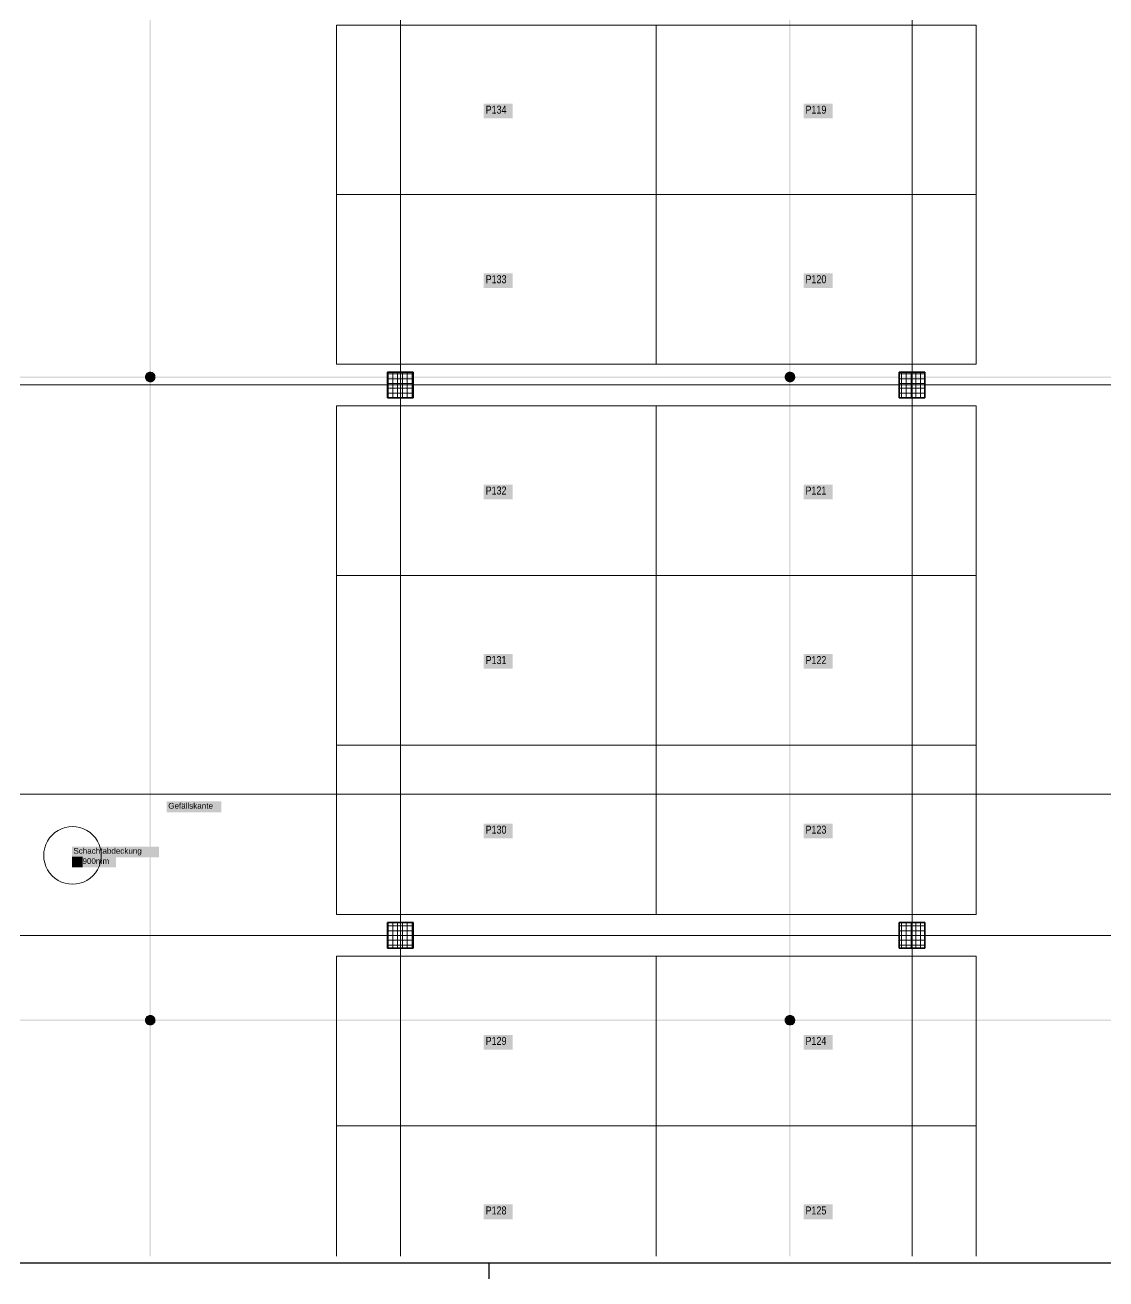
# Model space of a CAD drawing. Extents: x -1067 to 23308, y -6822 to 57810.
# Drawn here: x -582.4 to -244.5, y -179.5 to 212.4 of the extents above; entities that cross this region are included whole.
import ezdxf
from ezdxf.lldxf.tags import DXFTag

# ---------------------------------------------------------------- set-up
doc = ezdxf.new("R2010")
doc.units = 0
doc.layers.get('0').update_dxf_attribs({"lineweight": 13})
for name, color, linetype, lineweight in [('A-FLOR-____-OTLN', 7, 'Continuous', 9), ('A-GENM-____-OTLN', 7, 'Continuous', 9), ('C-PRKG-____-IDEN', 7, 'Continuous', 5), ('C-PRKG-____-OTLN', 7, 'Continuous', 9), ('S-COLS-____-MCUT', 7, 'Continuous', 35), ('S-COLS-____-OTLN', 7, 'Continuous', 9), ('S-GRID-____-OTLN', 7, 'Continuous', 5), ('Text', 7, 'Continuous', 5)]:
    doc.layers.add(name, color=color, linetype=linetype, lineweight=lineweight)
doc.layers.add('EL01_WAN_Leitung_Potentialausgleich', color=1, linetype='fein_strichliert', lineweight=13, true_color=0xff0000)
doc.styles.get("Standard").update_dxf_attribs({"font": 'arial.ttf'})
tags = doc.linetypes.add('_Rasterlinie_', pattern=[0.375, 0.2, -0.05, 0.075, -0.05]).pattern_tags.tags
tags[10:11] = [DXFTag(74, 4), DXFTag(75, 0), DXFTag(340, '0'), DXFTag(46, 1.0), DXFTag(50, 0.0), DXFTag(44, 0.0), DXFTag(45, 0.0)]
tags[8:9] = [DXFTag(74, 4), DXFTag(75, 0), DXFTag(340, '0'), DXFTag(46, 1.0), DXFTag(50, 0.0), DXFTag(44, 0.0), DXFTag(45, 0.0)]
tags[6:7] = [DXFTag(74, 4), DXFTag(75, 0), DXFTag(340, '0'), DXFTag(46, 1.0), DXFTag(50, 0.0), DXFTag(44, 0.0), DXFTag(45, 0.0)]
tags[4:5] = [DXFTag(74, 4), DXFTag(75, 0), DXFTag(340, '0'), DXFTag(46, 1.0), DXFTag(50, 0.0), DXFTag(44, 0.0), DXFTag(45, 0.0)]
tags = doc.linetypes.add('fein_strichliert', pattern=[4, 1, -2, 1]).pattern_tags.tags
tags[8:9] = [DXFTag(74, 4), DXFTag(75, 0), DXFTag(340, '0'), DXFTag(46, 0.0), DXFTag(50, 0.0), DXFTag(44, 0.0), DXFTag(45, 0.0)]
tags[6:7] = [DXFTag(74, 4), DXFTag(75, 0), DXFTag(340, '0'), DXFTag(46, 0.0), DXFTag(50, 0.0), DXFTag(44, 0.0), DXFTag(45, 0.0)]
tags[4:5] = [DXFTag(74, 4), DXFTag(75, 0), DXFTag(340, '0'), DXFTag(46, 0.0), DXFTag(50, 0.0), DXFTag(44, 0.0), DXFTag(45, 0.0)]

# ---------------------------------------------------------------- blocks, each defined once
blk = doc.blocks.new('Referenz-A0UJ2E68XE', base_point=(-1062.18, -175.86))
at = {"layer": 'A-FLOR-____-OTLN', "color": 0, "linetype": 'Continuous', "ltscale": 0.13}
for p, q in [((-85.1, -27.97), (-985.1, -27.97)), ((-571.04, -38.82), (-572.1, -39.34)), ((-569.93, -38.44), (-571.04, -38.82)), ((-568.77, -38.21), (-569.93, -38.44)), ((-567.6, -38.13), (-568.77, -38.21)), ((-566.42, -38.21), (-567.6, -38.13)), ((-565.27, -38.44), (-566.42, -38.21)), ((-564.15, -38.82), (-565.27, -38.44)), ((-563.1, -39.34), (-564.15, -38.82)), ((-575.39, -42.63), (-575.91, -43.69)), ((-574.74, -41.65), (-575.39, -42.63)), ((-573.96, -40.77), (-574.74, -41.65)), ((-573.08, -39.99), (-573.96, -40.77)), ((-572.1, -39.34), (-573.08, -39.99)), ((-562.12, -39.99), (-563.1, -39.34)), ((-561.23, -40.77), (-562.12, -39.99)), ((-560.46, -41.65), (-561.23, -40.77)), ((-559.8, -42.63), (-560.46, -41.65)), ((-559.28, -43.69), (-559.8, -42.63)), ((-576.52, -45.96), (-576.6, -47.13)), ((-576.29, -44.8), (-576.52, -45.96)), ((-575.91, -43.69), (-576.29, -44.8)), ((-558.9, -44.8), (-559.28, -43.69)), ((-558.67, -45.96), (-558.9, -44.8)), ((-558.6, -47.13), (-558.67, -45.96)), ((-576.6, -47.13), (-576.52, -48.3)), ((-576.52, -48.3), (-576.29, -49.46)), ((-576.29, -49.46), (-575.91, -50.57)), ((-575.91, -50.57), (-575.39, -51.63)), ((-559.8, -51.63), (-559.28, -50.57)), ((-559.28, -50.57), (-558.9, -49.46)), ((-558.9, -49.46), (-558.67, -48.3)), ((-558.67, -48.3), (-558.6, -47.13)), ((-575.39, -51.63), (-574.74, -52.61)), ((-574.74, -52.61), (-573.96, -53.49)), ((-573.96, -53.49), (-573.08, -54.27)), ((-573.08, -54.27), (-572.1, -54.92)), ((-563.1, -54.92), (-562.12, -54.27)), ((-562.12, -54.27), (-561.23, -53.49)), ((-561.23, -53.49), (-560.46, -52.61)), ((-560.46, -52.61), (-559.8, -51.63)), ((-572.1, -54.92), (-571.04, -55.44)), ((-571.04, -55.44), (-569.93, -55.82)), ((-569.93, -55.82), (-568.77, -56.05)), ((-568.77, -56.05), (-567.6, -56.13)), ((-567.6, -56.13), (-566.42, -56.05)), ((-566.42, -56.05), (-565.27, -55.82)), ((-565.27, -55.82), (-564.15, -55.44)), ((-564.15, -55.44), (-563.1, -54.92))]:
    blk.add_line(p, q, dxfattribs=at)
at = {"layer": 'A-GENM-____-OTLN', "color": 0, "linetype": 'Continuous', "ltscale": 0.13}
for p, q in [((-571.04, -38.82), (-572.1, -39.34)), ((-569.93, -38.44), (-571.04, -38.82)), ((-568.77, -38.21), (-569.93, -38.44)), ((-567.6, -38.13), (-568.77, -38.21)), ((-566.42, -38.21), (-567.6, -38.13)), ((-565.27, -38.44), (-566.42, -38.21)), ((-564.15, -38.82), (-565.27, -38.44)), ((-563.1, -39.34), (-564.15, -38.82)), ((-575.39, -42.63), (-575.91, -43.69)), ((-574.74, -41.65), (-575.39, -42.63)), ((-573.96, -40.77), (-574.74, -41.65)), ((-573.08, -39.99), (-573.96, -40.77)), ((-572.1, -39.34), (-573.08, -39.99)), ((-562.12, -39.99), (-563.1, -39.34)), ((-561.23, -40.77), (-562.12, -39.99)), ((-560.46, -41.65), (-561.23, -40.77)), ((-559.8, -42.63), (-560.46, -41.65)), ((-559.28, -43.69), (-559.8, -42.63)), ((-576.52, -45.96), (-576.6, -47.13)), ((-576.29, -44.8), (-576.52, -45.96)), ((-575.91, -43.69), (-576.29, -44.8)), ((-558.9, -44.8), (-559.28, -43.69)), ((-558.67, -45.96), (-558.9, -44.8)), ((-558.6, -47.13), (-558.67, -45.96)), ((-576.6, -47.12), (-576.6, -47.13)), ((-576.6, -47.13), (-576.52, -48.3)), ((-576.52, -48.3), (-576.29, -49.46)), ((-576.29, -49.46), (-575.91, -50.57)), ((-575.91, -50.57), (-575.39, -51.63)), ((-559.8, -51.63), (-559.28, -50.57)), ((-559.28, -50.57), (-558.9, -49.46)), ((-558.9, -49.46), (-558.67, -48.3)), ((-558.67, -48.3), (-558.6, -47.13)), ((-558.6, -47.13), (-558.6, -47.12)), ((-575.39, -51.63), (-574.74, -52.61)), ((-574.74, -52.61), (-573.96, -53.49)), ((-573.96, -53.49), (-573.08, -54.27)), ((-573.08, -54.27), (-572.1, -54.92)), ((-563.1, -54.92), (-562.12, -54.27)), ((-562.12, -54.27), (-561.23, -53.49)), ((-561.23, -53.49), (-560.46, -52.61)), ((-560.46, -52.61), (-559.8, -51.63)), ((-572.1, -54.92), (-571.04, -55.44)), ((-571.04, -55.44), (-569.93, -55.82)), ((-569.93, -55.82), (-568.77, -56.05)), ((-568.77, -56.05), (-567.6, -56.13)), ((-567.6, -56.13), (-566.42, -56.05)), ((-566.42, -56.05), (-565.27, -55.82)), ((-565.27, -55.82), (-564.15, -55.44)), ((-564.15, -55.44), (-563.1, -54.92))]:
    blk.add_line(p, q, dxfattribs=at)
at = {"layer": 'C-PRKG-____-IDEN', "color": 7, "linetype": 'Continuous', "ltscale": 0.13, "true_color": 0xffffff}
for points in [[(-439.05, 183.2), (-429.98, 183.2), (-439.05, 187.79)], [(-429.98, 183.2), (-439.05, 187.79), (-429.98, 187.79)], [(-339.05, 183.2), (-329.98, 183.2), (-339.05, 187.79)], [(-329.98, 183.2), (-339.05, 187.79), (-329.98, 187.79)], [(-439.05, 130.21), (-429.98, 130.21), (-439.05, 134.81)], [(-429.98, 130.21), (-439.05, 134.81), (-429.98, 134.81)], [(-339.05, 130.21), (-329.98, 130.21), (-339.05, 134.81)], [(-329.98, 130.21), (-339.05, 134.81), (-329.98, 134.81)], [(-439.05, 64.19), (-429.98, 64.19), (-439.05, 68.78)], [(-429.98, 64.19), (-439.05, 68.78), (-429.98, 68.78)], [(-339.05, 64.19), (-329.98, 64.19), (-339.05, 68.78)], [(-329.98, 64.19), (-339.05, 68.78), (-329.98, 68.78)], [(-439.05, 11.2), (-429.98, 11.2), (-439.05, 15.8)], [(-429.98, 11.2), (-439.05, 15.8), (-429.98, 15.8)], [(-339.05, 11.2), (-329.98, 11.2), (-339.05, 15.8)], [(-329.98, 11.2), (-339.05, 15.8), (-329.98, 15.8)], [(-439.05, -41.79), (-429.98, -41.79), (-439.05, -37.19)], [(-429.98, -41.79), (-439.05, -37.19), (-429.98, -37.19)], [(-339.05, -41.79), (-329.98, -41.79), (-339.05, -37.19)], [(-329.98, -41.79), (-339.05, -37.19), (-329.98, -37.19)], [(-439.05, -107.81), (-429.98, -107.81), (-439.05, -103.22)], [(-429.98, -107.81), (-439.05, -103.22), (-429.98, -103.22)], [(-339.05, -107.81), (-329.98, -107.81), (-339.05, -103.22)], [(-329.98, -107.81), (-339.05, -103.22), (-329.98, -103.22)], [(-439.05, -160.8), (-429.98, -160.8), (-439.05, -156.21)], [(-429.98, -160.8), (-439.05, -156.21), (-429.98, -156.21)], [(-339.05, -160.8), (-329.98, -160.8), (-339.05, -156.21)], [(-329.98, -160.8), (-339.05, -156.21), (-329.98, -156.21)]]:
    blk.add_solid(points, dxfattribs=at)
at = {"layer": 'C-PRKG-____-OTLN', "color": 0, "linetype": 'Continuous', "ltscale": 0.13}
for p, q in [((-485.1, 212.35), (-385.1, 212.35)), ((-485.1, 159.37), (-485.1, 212.35)), ((-385.1, 212.35), (-485.1, 212.35)), ((-485.1, 212.35), (-485.1, 159.37)), ((-485.1, 159.37), (-485.1, 212.35)), ((-485.1, 212.35), (-385.1, 212.35)), ((-485.1, 212.35), (-485.1, 212.35)), ((-385.1, 159.37), (-385.1, 212.35)), ((-385.1, 159.37), (-385.1, 212.35)), ((-385.1, 212.35), (-385.1, 159.37)), ((-385.1, 212.35), (-385.1, 212.35)), ((-385.1, 159.37), (-385.1, 212.35)), ((-285.1, 212.35), (-385.1, 212.35)), ((-285.1, 212.35), (-385.1, 212.35)), ((-385.1, 212.35), (-385.1, 159.37)), ((-385.1, 159.37), (-385.1, 212.35)), ((-385.1, 212.35), (-285.1, 212.35)), ((-385.1, 212.35), (-385.1, 212.35)), ((-285.1, 159.37), (-285.1, 212.35)), ((-285.1, 159.37), (-285.1, 212.35)), ((-285.1, 212.35), (-285.1, 159.37)), ((-285.1, 212.35), (-285.1, 212.35)), ((-485.1, 159.37), (-385.1, 159.37)), ((-485.1, 159.37), (-385.1, 159.37)), ((-385.1, 159.37), (-485.1, 159.37)), ((-485.1, 159.37), (-485.1, 159.37)), ((-485.1, 159.37), (-385.1, 159.37)), ((-485.1, 106.38), (-485.1, 159.37)), ((-385.1, 159.37), (-485.1, 159.37)), ((-485.1, 159.37), (-485.1, 106.38)), ((-485.1, 106.38), (-485.1, 159.37)), ((-485.1, 159.37), (-385.1, 159.37)), ((-485.1, 159.37), (-485.1, 159.37)), ((-385.1, 159.37), (-385.1, 159.37)), ((-385.1, 106.38), (-385.1, 159.37)), ((-385.1, 106.38), (-385.1, 159.37)), ((-385.1, 159.37), (-385.1, 106.38)), ((-385.1, 159.37), (-385.1, 159.37)), ((-285.1, 159.37), (-385.1, 159.37)), ((-385.1, 159.37), (-285.1, 159.37)), ((-285.1, 159.37), (-385.1, 159.37)), ((-385.1, 159.37), (-385.1, 159.37)), ((-385.1, 106.38), (-385.1, 159.37)), ((-285.1, 159.37), (-385.1, 159.37)), ((-285.1, 159.37), (-385.1, 159.37)), ((-385.1, 159.37), (-385.1, 106.38)), ((-385.1, 106.38), (-385.1, 159.37)), ((-385.1, 159.37), (-285.1, 159.37)), ((-385.1, 159.37), (-385.1, 159.37)), ((-285.1, 159.37), (-285.1, 159.37)), ((-285.1, 106.38), (-285.1, 159.37)), ((-285.1, 106.38), (-285.1, 159.37)), ((-285.1, 159.37), (-285.1, 106.38)), ((-285.1, 159.37), (-285.1, 159.37)), ((-485.1, 106.38), (-385.1, 106.38)), ((-485.1, 106.38), (-385.1, 106.38)), ((-385.1, 106.38), (-485.1, 106.38)), ((-485.1, 106.38), (-485.1, 106.38)), ((-385.1, 106.38), (-385.1, 106.38)), ((-285.1, 106.38), (-385.1, 106.38)), ((-385.1, 106.38), (-285.1, 106.38)), ((-285.1, 106.38), (-385.1, 106.38)), ((-385.1, 106.38), (-385.1, 106.38)), ((-285.1, 106.38), (-285.1, 106.38)), ((-485.1, 93.34), (-485.1, 40.36)), ((-385.1, 93.34), (-485.1, 93.34)), ((-485.1, 93.34), (-485.1, 93.34)), ((-385.1, 40.36), (-385.1, 93.34)), ((-385.1, 93.34), (-385.1, 93.34)), ((-285.1, 93.34), (-385.1, 93.34)), ((-385.1, 93.34), (-385.1, 40.36)), ((-385.1, 93.34), (-385.1, 93.34)), ((-285.1, 40.36), (-285.1, 93.34)), ((-285.1, 93.34), (-285.1, 93.34)), ((-485.1, 40.36), (-485.1, -12.63)), ((-385.1, 40.36), (-485.1, 40.36)), ((-485.1, 40.36), (-485.1, 40.35)), ((-485.1, 40.36), (-385.1, 40.36)), ((-485.1, 40.35), (-485.1, 40.36)), ((-385.1, -12.63), (-385.1, 40.36)), ((-385.1, 40.35), (-385.1, 40.36)), ((-385.1, 40.35), (-385.1, 40.36)), ((-285.1, 40.36), (-385.1, 40.36)), ((-385.1, 40.36), (-385.1, -12.63)), ((-385.1, 40.36), (-385.1, 40.35)), ((-385.1, 40.36), (-285.1, 40.36)), ((-385.1, 40.36), (-385.1, 40.35)), ((-285.1, -12.63), (-285.1, 40.36)), ((-285.1, 40.35), (-285.1, 40.36)), ((-285.1, 40.36), (-285.1, 40.35)), ((-485.1, -12.63), (-385.1, -12.63)), ((-485.1, -12.63), (-485.1, -12.63)), ((-485.1, -12.64), (-485.1, -65.62)), ((-385.1, -12.64), (-485.1, -12.64)), ((-385.1, -12.64), (-485.1, -12.64)), ((-485.1, -12.64), (-485.1, -65.62)), ((-485.1, -65.62), (-485.1, -12.64)), ((-485.1, -12.64), (-385.1, -12.64)), ((-485.1, -12.64), (-485.1, -12.64)), ((-385.1, -12.63), (-385.1, -12.63)), ((-385.1, -12.63), (-285.1, -12.63)), ((-385.1, -12.63), (-385.1, -12.63)), ((-385.1, -12.64), (-385.1, -65.62)), ((-285.1, -12.64), (-385.1, -12.64)), ((-285.1, -12.64), (-385.1, -12.64)), ((-385.1, -12.64), (-385.1, -65.62)), ((-385.1, -65.62), (-385.1, -12.64)), ((-385.1, -12.64), (-285.1, -12.64)), ((-385.1, -12.64), (-385.1, -12.64)), ((-385.1, -12.64), (-385.1, -65.62)), ((-385.1, -65.62), (-385.1, -12.64)), ((-385.1, -12.64), (-385.1, -65.62)), ((-385.1, -12.64), (-385.1, -12.64)), ((-285.1, -12.63), (-285.1, -12.63)), ((-285.1, -12.64), (-285.1, -65.62)), ((-285.1, -65.62), (-285.1, -12.64)), ((-285.1, -12.64), (-285.1, -65.62)), ((-285.1, -12.64), (-285.1, -12.64)), ((-385.1, -65.62), (-485.1, -65.62)), ((-485.1, -65.62), (-385.1, -65.62)), ((-385.1, -65.62), (-485.1, -65.62)), ((-485.1, -65.62), (-485.1, -65.62)), ((-285.1, -65.62), (-385.1, -65.62)), ((-385.1, -65.62), (-285.1, -65.62)), ((-285.1, -65.62), (-385.1, -65.62)), ((-385.1, -65.62), (-385.1, -65.62)), ((-385.1, -65.62), (-385.1, -65.62)), ((-285.1, -65.62), (-285.1, -65.62)), ((-485.1, -78.66), (-485.1, -131.65)), ((-385.1, -78.66), (-485.1, -78.66)), ((-385.1, -78.66), (-485.1, -78.66)), ((-485.1, -78.66), (-485.1, -131.65)), ((-485.1, -131.65), (-485.1, -78.66)), ((-485.1, -78.66), (-385.1, -78.66)), ((-485.1, -78.66), (-485.1, -78.66)), ((-385.1, -78.66), (-385.1, -131.65)), ((-285.1, -78.66), (-385.1, -78.66)), ((-285.1, -78.66), (-385.1, -78.66)), ((-385.1, -78.66), (-385.1, -131.65)), ((-385.1, -131.65), (-385.1, -78.66)), ((-385.1, -78.66), (-285.1, -78.66)), ((-385.1, -78.66), (-385.1, -78.66)), ((-385.1, -78.66), (-385.1, -131.65)), ((-385.1, -131.65), (-385.1, -78.66)), ((-385.1, -78.66), (-385.1, -131.65)), ((-385.1, -78.66), (-385.1, -78.66)), ((-285.1, -78.66), (-285.1, -131.65)), ((-285.1, -131.65), (-285.1, -78.66)), ((-285.1, -78.66), (-285.1, -131.65)), ((-285.1, -78.66), (-285.1, -78.66)), ((-485.1, -131.65), (-485.1, -172.39)), ((-385.1, -131.65), (-485.1, -131.65)), ((-385.1, -131.65), (-485.1, -131.65)), ((-485.1, -131.65), (-485.1, -172.39)), ((-485.1, -172.39), (-485.1, -131.65)), ((-485.1, -131.65), (-385.1, -131.65)), ((-485.1, -131.65), (-485.1, -131.65)), ((-385.1, -131.65), (-485.1, -131.65)), ((-485.1, -131.65), (-385.1, -131.65)), ((-385.1, -131.65), (-485.1, -131.65)), ((-485.1, -131.65), (-485.1, -131.65)), ((-385.1, -131.65), (-385.1, -172.39)), ((-285.1, -131.65), (-385.1, -131.65)), ((-285.1, -131.65), (-385.1, -131.65)), ((-385.1, -131.65), (-385.1, -172.39)), ((-385.1, -172.39), (-385.1, -131.65)), ((-385.1, -131.65), (-285.1, -131.65)), ((-385.1, -131.65), (-385.1, -131.65)), ((-285.1, -131.65), (-385.1, -131.65)), ((-385.1, -131.65), (-285.1, -131.65)), ((-285.1, -131.65), (-385.1, -131.65)), ((-385.1, -131.65), (-385.1, -131.65)), ((-385.1, -131.65), (-385.1, -172.39)), ((-385.1, -172.39), (-385.1, -131.65)), ((-385.1, -131.65), (-385.1, -172.39)), ((-385.1, -131.65), (-385.1, -131.65)), ((-385.1, -131.65), (-385.1, -131.65)), ((-285.1, -131.65), (-285.1, -172.39)), ((-285.1, -172.39), (-285.1, -131.65)), ((-285.1, -131.65), (-285.1, -172.39)), ((-285.1, -131.65), (-285.1, -131.65)), ((-285.1, -131.65), (-285.1, -131.65))]:
    blk.add_line(p, q, dxfattribs=at)
at = {"layer": 'S-COLS-____-MCUT', "color": 0, "linetype": 'Continuous', "ltscale": 0.35}
for p, q in [((-461.1, 103.88), (-469.1, 103.88)), ((-469.1, 103.88), (-469.1, 95.88)), ((-461.1, 95.88), (-461.1, 103.88)), ((-301.1, 103.88), (-309.1, 103.88)), ((-309.1, 103.88), (-309.1, 95.88)), ((-301.1, 95.88), (-301.1, 103.88)), ((-469.1, 95.88), (-461.1, 95.88)), ((-309.1, 95.88), (-301.1, 95.88)), ((-461.1, -68.12), (-469.1, -68.12)), ((-469.1, -68.12), (-469.1, -76.12)), ((-461.1, -76.12), (-461.1, -68.12)), ((-301.1, -68.12), (-309.1, -68.12)), ((-309.1, -68.12), (-309.1, -76.12)), ((-301.1, -76.12), (-301.1, -68.12)), ((-469.1, -76.12), (-461.1, -76.12)), ((-309.1, -76.12), (-301.1, -76.12))]:
    blk.add_line(p, q, dxfattribs=at)
at = {"layer": 'S-COLS-____-OTLN', "color": 0, "linetype": 'Continuous', "ltscale": 0.13}
for p, q in [((-469.1, 103.34), (-461.1, 103.34)), ((-468.94, 95.88), (-468.94, 103.88)), ((-467.44, 95.88), (-467.44, 103.88)), ((-465.94, 95.88), (-465.94, 103.88)), ((-464.44, 95.88), (-464.44, 103.88)), ((-462.94, 95.88), (-462.94, 103.88)), ((-461.44, 95.88), (-461.44, 103.88)), ((-309.1, 103.34), (-301.1, 103.34)), ((-308.44, 95.88), (-308.44, 103.88)), ((-306.94, 95.88), (-306.94, 103.88)), ((-305.44, 95.88), (-305.44, 103.88)), ((-303.94, 95.88), (-303.94, 103.88)), ((-302.44, 95.88), (-302.44, 103.88)), ((-469.1, 101.84), (-461.1, 101.84)), ((-469.1, 100.34), (-461.1, 100.34)), ((-469.1, 98.84), (-461.1, 98.84)), ((-309.1, 101.84), (-301.1, 101.84)), ((-309.1, 100.34), (-301.1, 100.34)), ((-309.1, 98.84), (-301.1, 98.84)), ((-469.1, 97.34), (-461.1, 97.34)), ((-309.1, 97.34), (-301.1, 97.34)), ((-469.1, -69.16), (-461.1, -69.16)), ((-468.94, -76.12), (-468.94, -68.12)), ((-467.44, -76.12), (-467.44, -68.12)), ((-465.94, -76.12), (-465.94, -68.12)), ((-464.44, -76.12), (-464.44, -68.12)), ((-462.94, -76.12), (-462.94, -68.12)), ((-461.44, -76.12), (-461.44, -68.12)), ((-309.1, -69.16), (-301.1, -69.16)), ((-308.44, -76.12), (-308.44, -68.12)), ((-306.94, -76.12), (-306.94, -68.12)), ((-305.44, -76.12), (-305.44, -68.12)), ((-303.94, -76.12), (-303.94, -68.12)), ((-302.44, -76.12), (-302.44, -68.12)), ((-469.1, -70.66), (-461.1, -70.66)), ((-469.1, -72.16), (-461.1, -72.16)), ((-469.1, -73.66), (-461.1, -73.66)), ((-309.1, -70.66), (-301.1, -70.66)), ((-309.1, -72.16), (-301.1, -72.16)), ((-309.1, -73.66), (-301.1, -73.66)), ((-469.1, -75.16), (-461.1, -75.16)), ((-309.1, -75.16), (-301.1, -75.16))]:
    blk.add_line(p, q, dxfattribs=at)
at = {"layer": 'S-GRID-____-OTLN', "color": 0, "linetype": '_Rasterlinie_', "ltscale": 0.13}
for p, q in [((-465.1, -172.39), (-465.1, 546.38)), ((-305.1, -172.39), (-305.1, 546.38)), ((-1046.54, 99.88), (-144.67, 99.88)), ((-1046.54, -72.12), (-144.67, -72.12))]:
    blk.add_line(p, q, dxfattribs=at)
at = {"layer": 'Text', "color": 7, "linetype": 'Continuous', "ltscale": 0.13, "true_color": 0xffffff}
for points in [[(-538.11, -33.71), (-521.1, -33.71), (-538.11, -30.26)], [(-521.1, -33.71), (-538.11, -30.26), (-521.1, -30.26)], [(-567.78, -47.69), (-540.59, -47.69), (-567.78, -44.35)], [(-540.59, -47.69), (-567.78, -44.35), (-540.59, -44.35)], [(-567.78, -50.83), (-564.4, -50.83), (-567.78, -47.53)], [(-564.4, -50.83), (-567.78, -47.53), (-564.4, -47.53)], [(-565.73, -50.84), (-554.01, -50.84), (-565.73, -47.53)], [(-554.01, -50.84), (-565.73, -47.53), (-554.01, -47.53)]]:
    blk.add_solid(points, dxfattribs=at)
at = {"layer": 'C-PRKG-____-IDEN', "color": 0, "linetype": 'Continuous', "ltscale": 0.13, "char_height": 2.5, "attachment_point": 1}
for s, insert in [('{\\W0.8;\\fArial;P134}', (-438.43, 187.17)), ('{\\W0.8;\\fArial;P119}', (-338.43, 187.17)), ('{\\W0.8;\\fArial;P133}', (-438.43, 134.18)), ('{\\W0.8;\\fArial;P120}', (-338.43, 134.18)), ('{\\W0.8;\\fArial;P132}', (-438.43, 68.16)), ('{\\W0.8;\\fArial;P121}', (-338.43, 68.16)), ('{\\W0.8;\\fArial;P131}', (-438.43, 15.17)), ('{\\W0.8;\\fArial;P122}', (-338.43, 15.17)), ('{\\W0.8;\\fArial;P130}', (-438.43, -37.82)), ('{\\W0.8;\\fArial;P123}', (-338.43, -37.82)), ('{\\W0.8;\\fArial;P129}', (-438.43, -103.84)), ('{\\W0.8;\\fArial;P124}', (-338.43, -103.84)), ('{\\W0.8;\\fArial;P128}', (-438.43, -156.83)), ('{\\W0.8;\\fArial;P125}', (-338.43, -156.83))]:
    blk.add_mtext(s, dxfattribs=dict(at, insert=insert))
at = {"layer": 'Text', "color": 0, "linetype": 'Continuous', "ltscale": 0.13, "char_height": 1.8, "attachment_point": 1}
for s, insert in [('{\\fArial;Gefällskante}', (-537.66, -30.71)), ('{\\fArial;Schachtabdeckung}', (-567.33, -44.8)), ('{\\fSegoe UI Symbol;⌀}', (-567.33, -47.98)), ('{\\fArial;900mm}', (-564.48, -47.98))]:
    blk.add_mtext(s, dxfattribs=dict(at, insert=insert))
blk = doc.blocks.new('Anschlusspunkt-A0UJ2E8IXE', base_point=(-544.79, -100.12))
at = {"color": 0, "linetype": 'ByBlock', "lineweight": -2, "ltscale": 0.13}
for p, q in [((-544.59, -97.87), (-544.68, -98.05)), ((-544.48, -97.71), (-544.59, -97.87)), ((-544.35, -97.56), (-544.48, -97.71)), ((-544.21, -97.43), (-544.35, -97.56)), ((-544.04, -97.33), (-544.21, -97.43)), ((-543.87, -97.24), (-544.04, -97.33)), ((-543.68, -97.18), (-543.87, -97.24)), ((-543.49, -97.14), (-543.68, -97.18)), ((-543.29, -97.12), (-543.49, -97.14)), ((-543.1, -97.14), (-543.29, -97.12)), ((-542.9, -97.18), (-543.1, -97.14)), ((-542.72, -97.24), (-542.9, -97.18)), ((-542.54, -97.33), (-542.72, -97.24)), ((-542.38, -97.43), (-542.54, -97.33)), ((-542.23, -97.56), (-542.38, -97.43)), ((-542.1, -97.71), (-542.23, -97.56)), ((-541.99, -97.87), (-542.1, -97.71)), ((-541.91, -98.05), (-541.99, -97.87)), ((-544.78, -98.43), (-544.79, -98.62)), ((-544.79, -98.62), (-544.78, -98.82)), ((-544.74, -98.24), (-544.78, -98.43)), ((-544.78, -98.82), (-544.74, -99.01)), ((-544.68, -98.05), (-544.74, -98.24)), ((-544.74, -99.01), (-544.68, -99.2)), ((-544.68, -99.2), (-544.59, -99.37)), ((-544.59, -99.37), (-544.48, -99.54)), ((-544.48, -99.54), (-544.35, -99.68)), ((-544.35, -99.68), (-544.21, -99.81)), ((-544.21, -99.81), (-544.04, -99.92)), ((-544.04, -99.92), (-543.87, -100.01)), ((-543.87, -100.01), (-543.68, -100.07)), ((-543.68, -100.07), (-543.49, -100.11)), ((-543.49, -100.11), (-543.29, -100.12)), ((-543.29, -100.12), (-543.1, -100.11)), ((-543.1, -100.11), (-542.9, -100.07)), ((-542.9, -100.07), (-542.72, -100.01)), ((-542.72, -100.01), (-542.54, -99.92)), ((-542.54, -99.92), (-542.38, -99.81)), ((-542.38, -99.81), (-542.23, -99.68)), ((-542.23, -99.68), (-542.1, -99.54)), ((-542.1, -99.54), (-541.99, -99.37)), ((-541.99, -99.37), (-541.91, -99.2)), ((-541.84, -98.24), (-541.91, -98.05)), ((-541.91, -99.2), (-541.84, -99.01)), ((-541.81, -98.43), (-541.84, -98.24)), ((-541.84, -99.01), (-541.81, -98.82)), ((-541.79, -98.62), (-541.81, -98.43)), ((-541.81, -98.82), (-541.79, -98.62))]:
    blk.add_line(p, q, dxfattribs=at)
for points in [[(-541.84, -98.23), (-544.74, -98.23), (-541.99, -97.88)], [(-544.74, -98.23), (-541.99, -97.88), (-544.6, -97.88)], [(-541.99, -97.88), (-544.6, -97.88), (-542, -97.87)], [(-544.6, -97.88), (-542, -97.87), (-544.58, -97.87)], [(-542, -97.87), (-544.58, -97.87), (-542.23, -97.57)], [(-544.58, -97.87), (-542.23, -97.57), (-544.36, -97.57)], [(-542.23, -97.57), (-544.36, -97.57), (-542.24, -97.55)], [(-544.36, -97.57), (-542.24, -97.55), (-544.34, -97.55)], [(-542.24, -97.55), (-544.34, -97.55), (-542.53, -97.33)], [(-544.34, -97.55), (-542.53, -97.33), (-544.06, -97.33)], [(-542.53, -97.33), (-544.06, -97.33), (-542.56, -97.32)], [(-544.06, -97.33), (-542.56, -97.32), (-544.02, -97.32)], [(-542.56, -97.32), (-544.02, -97.32), (-542.9, -97.18)], [(-544.02, -97.32), (-542.9, -97.18), (-543.7, -97.18)], [(-542.9, -97.18), (-543.7, -97.18), (-542.92, -97.17)], [(-543.7, -97.18), (-542.92, -97.17), (-543.63, -97.17)], [(-542.92, -97.17), (-543.63, -97.17), (-543.32, -97.12)], [(-541.79, -98.62), (-544.79, -98.62), (-541.84, -98.24)], [(-544.79, -98.62), (-541.84, -98.24), (-544.74, -98.24)], [(-544.74, -99.01), (-541.79, -98.62), (-544.79, -98.62)], [(-541.84, -98.24), (-544.74, -98.24), (-541.84, -98.23)], [(-544.74, -98.24), (-541.84, -98.23), (-544.74, -98.23)], [(-541.84, -99.01), (-544.74, -99.01), (-541.79, -98.62)], [(-541.84, -99.02), (-544.74, -99.02), (-541.84, -99.01)], [(-544.74, -99.02), (-541.84, -99.01), (-544.74, -99.01)], [(-544.6, -99.37), (-541.84, -99.02), (-544.74, -99.02)], [(-541.99, -99.37), (-544.6, -99.37), (-541.84, -99.02)], [(-544.58, -99.38), (-541.99, -99.37), (-544.6, -99.37)], [(-542, -99.38), (-544.58, -99.38), (-541.99, -99.37)], [(-544.36, -99.68), (-542, -99.38), (-544.58, -99.38)], [(-542.23, -99.68), (-544.36, -99.68), (-542, -99.38)], [(-544.34, -99.69), (-542.23, -99.68), (-544.36, -99.68)], [(-542.24, -99.69), (-544.34, -99.69), (-542.23, -99.68)], [(-544.06, -99.92), (-542.24, -99.69), (-544.34, -99.69)], [(-542.53, -99.92), (-544.06, -99.92), (-542.24, -99.69)], [(-544.02, -99.93), (-542.53, -99.92), (-544.06, -99.92)], [(-542.56, -99.93), (-544.02, -99.93), (-542.53, -99.92)], [(-543.7, -100.07), (-542.56, -99.93), (-544.02, -99.93)], [(-542.9, -100.07), (-543.7, -100.07), (-542.56, -99.93)], [(-543.63, -100.08), (-542.9, -100.07), (-543.7, -100.07)], [(-542.92, -100.08), (-543.63, -100.08), (-542.9, -100.07)], [(-543.32, -100.12), (-542.92, -100.08), (-543.63, -100.08)]]:
    blk.add_solid(points, dxfattribs=at)
blk = doc.blocks.new('Anschlusspunkt-A0UJ2E9KXE', base_point=(-344.79, 100.87))
at = {"color": 0, "linetype": 'ByBlock', "lineweight": -2, "ltscale": 0.13}
for p, q in [((-344.78, 102.57), (-344.79, 102.37)), ((-344.79, 102.37), (-344.78, 102.17)), ((-344.74, 102.76), (-344.78, 102.57)), ((-344.78, 102.17), (-344.74, 101.98)), ((-344.68, 102.94), (-344.74, 102.76)), ((-344.74, 101.98), (-344.68, 101.8)), ((-344.59, 103.12), (-344.68, 102.94)), ((-344.48, 103.28), (-344.59, 103.12)), ((-344.35, 103.43), (-344.48, 103.28)), ((-344.21, 103.56), (-344.35, 103.43)), ((-344.04, 103.67), (-344.21, 103.56)), ((-343.87, 103.76), (-344.04, 103.67)), ((-343.68, 103.82), (-343.87, 103.76)), ((-343.49, 103.86), (-343.68, 103.82)), ((-343.29, 103.87), (-343.49, 103.86)), ((-343.1, 103.86), (-343.29, 103.87)), ((-342.9, 103.82), (-343.1, 103.86)), ((-342.72, 103.76), (-342.9, 103.82)), ((-342.54, 103.67), (-342.72, 103.76)), ((-342.38, 103.56), (-342.54, 103.67)), ((-342.23, 103.43), (-342.38, 103.56)), ((-342.1, 103.28), (-342.23, 103.43)), ((-341.99, 103.12), (-342.1, 103.28)), ((-341.91, 102.94), (-341.99, 103.12)), ((-341.84, 102.76), (-341.91, 102.94)), ((-341.91, 101.8), (-341.84, 101.98)), ((-341.81, 102.57), (-341.84, 102.76)), ((-341.84, 101.98), (-341.81, 102.17)), ((-341.79, 102.37), (-341.81, 102.57)), ((-341.81, 102.17), (-341.79, 102.37)), ((-344.68, 101.8), (-344.59, 101.62)), ((-344.59, 101.62), (-344.48, 101.46)), ((-344.48, 101.46), (-344.35, 101.31)), ((-344.35, 101.31), (-344.21, 101.18)), ((-344.21, 101.18), (-344.04, 101.07)), ((-344.04, 101.07), (-343.87, 100.98)), ((-343.87, 100.98), (-343.68, 100.92)), ((-343.68, 100.92), (-343.49, 100.88)), ((-343.49, 100.88), (-343.29, 100.87)), ((-343.29, 100.87), (-343.1, 100.88)), ((-343.1, 100.88), (-342.9, 100.92)), ((-342.9, 100.92), (-342.72, 100.98)), ((-342.72, 100.98), (-342.54, 101.07)), ((-342.54, 101.07), (-342.38, 101.18)), ((-342.38, 101.18), (-342.23, 101.31)), ((-342.23, 101.31), (-342.1, 101.46)), ((-342.1, 101.46), (-341.99, 101.62)), ((-341.99, 101.62), (-341.91, 101.8))]:
    blk.add_line(p, q, dxfattribs=at)
for points in [[(-341.79, 102.37), (-344.79, 102.37), (-341.84, 102.75)], [(-344.79, 102.37), (-341.84, 102.75), (-344.74, 102.75)], [(-344.74, 101.99), (-341.79, 102.37), (-344.79, 102.37)], [(-341.84, 102.76), (-344.74, 102.76), (-341.99, 103.11)], [(-344.74, 102.76), (-341.99, 103.11), (-344.6, 103.11)], [(-341.84, 102.75), (-344.74, 102.75), (-341.84, 102.76)], [(-344.74, 102.75), (-341.84, 102.76), (-344.74, 102.76)], [(-341.84, 101.99), (-344.74, 101.99), (-341.79, 102.37)], [(-341.84, 101.98), (-344.74, 101.98), (-341.84, 101.99)], [(-344.74, 101.98), (-341.84, 101.99), (-344.74, 101.99)], [(-344.6, 101.63), (-341.84, 101.98), (-344.74, 101.98)], [(-341.99, 103.11), (-344.6, 103.11), (-342, 103.13)], [(-344.6, 103.11), (-342, 103.13), (-344.58, 103.13)], [(-341.99, 101.63), (-344.6, 101.63), (-341.84, 101.98)], [(-342, 103.13), (-344.58, 103.13), (-342.23, 103.42)], [(-344.58, 103.13), (-342.23, 103.42), (-344.36, 103.42)], [(-342.23, 103.42), (-344.36, 103.42), (-342.24, 103.44)], [(-344.36, 103.42), (-342.24, 103.44), (-344.34, 103.44)], [(-342.24, 103.44), (-344.34, 103.44), (-342.53, 103.66)], [(-344.34, 103.44), (-342.53, 103.66), (-344.06, 103.66)], [(-342.53, 103.66), (-344.06, 103.66), (-342.56, 103.68)], [(-344.06, 103.66), (-342.56, 103.68), (-344.02, 103.68)], [(-342.56, 103.68), (-344.02, 103.68), (-342.9, 103.81)], [(-344.02, 103.68), (-342.9, 103.81), (-343.7, 103.81)], [(-342.9, 103.81), (-343.7, 103.81), (-342.92, 103.82)], [(-343.7, 103.81), (-342.92, 103.82), (-343.63, 103.82)], [(-342.92, 103.82), (-343.63, 103.82), (-343.32, 103.87)], [(-344.58, 101.61), (-341.99, 101.63), (-344.6, 101.63)], [(-342, 101.61), (-344.58, 101.61), (-341.99, 101.63)], [(-344.36, 101.32), (-342, 101.61), (-344.58, 101.61)], [(-342.23, 101.32), (-344.36, 101.32), (-342, 101.61)], [(-344.34, 101.3), (-342.23, 101.32), (-344.36, 101.32)], [(-342.24, 101.3), (-344.34, 101.3), (-342.23, 101.32)], [(-344.06, 101.08), (-342.24, 101.3), (-344.34, 101.3)], [(-342.53, 101.08), (-344.06, 101.08), (-342.24, 101.3)], [(-344.02, 101.06), (-342.53, 101.08), (-344.06, 101.08)], [(-342.56, 101.06), (-344.02, 101.06), (-342.53, 101.08)], [(-343.7, 100.93), (-342.56, 101.06), (-344.02, 101.06)], [(-342.9, 100.93), (-343.7, 100.93), (-342.56, 101.06)], [(-343.63, 100.92), (-342.9, 100.93), (-343.7, 100.93)], [(-342.92, 100.92), (-343.63, 100.92), (-342.9, 100.93)], [(-343.32, 100.87), (-342.92, 100.92), (-343.63, 100.92)]]:
    blk.add_solid(points, dxfattribs=at)
blk = doc.blocks.new('Anschlusspunkt-A0UJ2E9MXE', base_point=(-344.79, -100.12))
at = {"color": 0, "linetype": 'ByBlock', "lineweight": -2, "ltscale": 0.13}
for p, q in [((-344.59, -97.87), (-344.68, -98.05)), ((-344.48, -97.71), (-344.59, -97.87)), ((-344.35, -97.56), (-344.48, -97.71)), ((-344.21, -97.43), (-344.35, -97.56)), ((-344.04, -97.33), (-344.21, -97.43)), ((-343.87, -97.24), (-344.04, -97.33)), ((-343.68, -97.18), (-343.87, -97.24)), ((-343.49, -97.14), (-343.68, -97.18)), ((-343.29, -97.12), (-343.49, -97.14)), ((-343.1, -97.14), (-343.29, -97.12)), ((-342.9, -97.18), (-343.1, -97.14)), ((-342.72, -97.24), (-342.9, -97.18)), ((-342.54, -97.33), (-342.72, -97.24)), ((-342.38, -97.43), (-342.54, -97.33)), ((-342.23, -97.56), (-342.38, -97.43)), ((-342.1, -97.71), (-342.23, -97.56)), ((-341.99, -97.87), (-342.1, -97.71)), ((-341.91, -98.05), (-341.99, -97.87)), ((-344.78, -98.43), (-344.79, -98.62)), ((-344.79, -98.62), (-344.78, -98.82)), ((-344.74, -98.24), (-344.78, -98.43)), ((-344.78, -98.82), (-344.74, -99.01)), ((-344.68, -98.05), (-344.74, -98.24)), ((-344.74, -99.01), (-344.68, -99.2)), ((-344.68, -99.2), (-344.59, -99.37)), ((-344.59, -99.37), (-344.48, -99.54)), ((-344.48, -99.54), (-344.35, -99.68)), ((-344.35, -99.68), (-344.21, -99.81)), ((-344.21, -99.81), (-344.04, -99.92)), ((-344.04, -99.92), (-343.87, -100.01)), ((-343.87, -100.01), (-343.68, -100.07)), ((-343.68, -100.07), (-343.49, -100.11)), ((-343.49, -100.11), (-343.29, -100.12)), ((-343.29, -100.12), (-343.1, -100.11)), ((-343.1, -100.11), (-342.9, -100.07)), ((-342.9, -100.07), (-342.72, -100.01)), ((-342.72, -100.01), (-342.54, -99.92)), ((-342.54, -99.92), (-342.38, -99.81)), ((-342.38, -99.81), (-342.23, -99.68)), ((-342.23, -99.68), (-342.1, -99.54)), ((-342.1, -99.54), (-341.99, -99.37)), ((-341.99, -99.37), (-341.91, -99.2)), ((-341.84, -98.24), (-341.91, -98.05)), ((-341.91, -99.2), (-341.84, -99.01)), ((-341.81, -98.43), (-341.84, -98.24)), ((-341.84, -99.01), (-341.81, -98.82)), ((-341.79, -98.62), (-341.81, -98.43)), ((-341.81, -98.82), (-341.79, -98.62))]:
    blk.add_line(p, q, dxfattribs=at)
for points in [[(-341.84, -98.23), (-344.74, -98.23), (-341.99, -97.88)], [(-344.74, -98.23), (-341.99, -97.88), (-344.6, -97.88)], [(-341.99, -97.88), (-344.6, -97.88), (-342, -97.87)], [(-344.6, -97.88), (-342, -97.87), (-344.58, -97.87)], [(-342, -97.87), (-344.58, -97.87), (-342.23, -97.57)], [(-344.58, -97.87), (-342.23, -97.57), (-344.36, -97.57)], [(-342.23, -97.57), (-344.36, -97.57), (-342.24, -97.55)], [(-344.36, -97.57), (-342.24, -97.55), (-344.34, -97.55)], [(-342.24, -97.55), (-344.34, -97.55), (-342.53, -97.33)], [(-344.34, -97.55), (-342.53, -97.33), (-344.06, -97.33)], [(-342.53, -97.33), (-344.06, -97.33), (-342.56, -97.32)], [(-344.06, -97.33), (-342.56, -97.32), (-344.02, -97.32)], [(-342.56, -97.32), (-344.02, -97.32), (-342.9, -97.18)], [(-344.02, -97.32), (-342.9, -97.18), (-343.7, -97.18)], [(-342.9, -97.18), (-343.7, -97.18), (-342.92, -97.17)], [(-343.7, -97.18), (-342.92, -97.17), (-343.63, -97.17)], [(-342.92, -97.17), (-343.63, -97.17), (-343.32, -97.12)], [(-341.79, -98.62), (-344.79, -98.62), (-341.84, -98.24)], [(-344.79, -98.62), (-341.84, -98.24), (-344.74, -98.24)], [(-344.74, -99.01), (-341.79, -98.62), (-344.79, -98.62)], [(-341.84, -98.24), (-344.74, -98.24), (-341.84, -98.23)], [(-344.74, -98.24), (-341.84, -98.23), (-344.74, -98.23)], [(-341.84, -99.01), (-344.74, -99.01), (-341.79, -98.62)], [(-341.84, -99.02), (-344.74, -99.02), (-341.84, -99.01)], [(-344.74, -99.02), (-341.84, -99.01), (-344.74, -99.01)], [(-344.6, -99.37), (-341.84, -99.02), (-344.74, -99.02)], [(-341.99, -99.37), (-344.6, -99.37), (-341.84, -99.02)], [(-344.58, -99.38), (-341.99, -99.37), (-344.6, -99.37)], [(-342, -99.38), (-344.58, -99.38), (-341.99, -99.37)], [(-344.36, -99.68), (-342, -99.38), (-344.58, -99.38)], [(-342.23, -99.68), (-344.36, -99.68), (-342, -99.38)], [(-344.34, -99.69), (-342.23, -99.68), (-344.36, -99.68)], [(-342.24, -99.69), (-344.34, -99.69), (-342.23, -99.68)], [(-344.06, -99.92), (-342.24, -99.69), (-344.34, -99.69)], [(-342.53, -99.92), (-344.06, -99.92), (-342.24, -99.69)], [(-344.02, -99.93), (-342.53, -99.92), (-344.06, -99.92)], [(-342.56, -99.93), (-344.02, -99.93), (-342.53, -99.92)], [(-343.7, -100.07), (-342.56, -99.93), (-344.02, -99.93)], [(-342.9, -100.07), (-343.7, -100.07), (-342.56, -99.93)], [(-343.63, -100.08), (-342.9, -100.07), (-343.7, -100.07)], [(-342.92, -100.08), (-343.63, -100.08), (-342.9, -100.07)], [(-343.32, -100.12), (-342.92, -100.08), (-343.63, -100.08)]]:
    blk.add_solid(points, dxfattribs=at)
blk = doc.blocks.new('Anschlusspunkt-A0UJ2EA4XE', base_point=(-544.79, 100.87))
at = {"color": 0, "linetype": 'ByBlock', "lineweight": -2, "ltscale": 0.13}
for p, q in [((-544.78, 102.57), (-544.79, 102.37)), ((-544.79, 102.37), (-544.78, 102.17)), ((-544.74, 102.76), (-544.78, 102.57)), ((-544.78, 102.17), (-544.74, 101.98)), ((-544.68, 102.94), (-544.74, 102.76)), ((-544.74, 101.98), (-544.68, 101.8)), ((-544.59, 103.12), (-544.68, 102.94)), ((-544.48, 103.28), (-544.59, 103.12)), ((-544.35, 103.43), (-544.48, 103.28)), ((-544.21, 103.56), (-544.35, 103.43)), ((-544.04, 103.67), (-544.21, 103.56)), ((-543.87, 103.76), (-544.04, 103.67)), ((-543.68, 103.82), (-543.87, 103.76)), ((-543.49, 103.86), (-543.68, 103.82)), ((-543.29, 103.87), (-543.49, 103.86)), ((-543.1, 103.86), (-543.29, 103.87)), ((-542.9, 103.82), (-543.1, 103.86)), ((-542.72, 103.76), (-542.9, 103.82)), ((-542.54, 103.67), (-542.72, 103.76)), ((-542.38, 103.56), (-542.54, 103.67)), ((-542.23, 103.43), (-542.38, 103.56)), ((-542.1, 103.28), (-542.23, 103.43)), ((-541.99, 103.12), (-542.1, 103.28)), ((-541.91, 102.94), (-541.99, 103.12)), ((-541.84, 102.76), (-541.91, 102.94)), ((-541.91, 101.8), (-541.84, 101.98)), ((-541.81, 102.57), (-541.84, 102.76)), ((-541.84, 101.98), (-541.81, 102.17)), ((-541.79, 102.37), (-541.81, 102.57)), ((-541.81, 102.17), (-541.79, 102.37)), ((-544.68, 101.8), (-544.59, 101.62)), ((-544.59, 101.62), (-544.48, 101.46)), ((-544.48, 101.46), (-544.35, 101.31)), ((-544.35, 101.31), (-544.21, 101.18)), ((-544.21, 101.18), (-544.04, 101.07)), ((-544.04, 101.07), (-543.87, 100.98)), ((-543.87, 100.98), (-543.68, 100.92)), ((-543.68, 100.92), (-543.49, 100.88)), ((-543.49, 100.88), (-543.29, 100.87)), ((-543.29, 100.87), (-543.1, 100.88)), ((-543.1, 100.88), (-542.9, 100.92)), ((-542.9, 100.92), (-542.72, 100.98)), ((-542.72, 100.98), (-542.54, 101.07)), ((-542.54, 101.07), (-542.38, 101.18)), ((-542.38, 101.18), (-542.23, 101.31)), ((-542.23, 101.31), (-542.1, 101.46)), ((-542.1, 101.46), (-541.99, 101.62)), ((-541.99, 101.62), (-541.91, 101.8))]:
    blk.add_line(p, q, dxfattribs=at)
for points in [[(-541.79, 102.37), (-544.79, 102.37), (-541.84, 102.75)], [(-544.79, 102.37), (-541.84, 102.75), (-544.74, 102.75)], [(-544.74, 101.99), (-541.79, 102.37), (-544.79, 102.37)], [(-541.84, 102.76), (-544.74, 102.76), (-541.99, 103.11)], [(-544.74, 102.76), (-541.99, 103.11), (-544.6, 103.11)], [(-541.84, 102.75), (-544.74, 102.75), (-541.84, 102.76)], [(-544.74, 102.75), (-541.84, 102.76), (-544.74, 102.76)], [(-541.84, 101.99), (-544.74, 101.99), (-541.79, 102.37)], [(-541.84, 101.98), (-544.74, 101.98), (-541.84, 101.99)], [(-544.74, 101.98), (-541.84, 101.99), (-544.74, 101.99)], [(-544.6, 101.63), (-541.84, 101.98), (-544.74, 101.98)], [(-541.99, 103.11), (-544.6, 103.11), (-542, 103.13)], [(-544.6, 103.11), (-542, 103.13), (-544.58, 103.13)], [(-541.99, 101.63), (-544.6, 101.63), (-541.84, 101.98)], [(-542, 103.13), (-544.58, 103.13), (-542.23, 103.42)], [(-544.58, 103.13), (-542.23, 103.42), (-544.36, 103.42)], [(-542.23, 103.42), (-544.36, 103.42), (-542.24, 103.44)], [(-544.36, 103.42), (-542.24, 103.44), (-544.34, 103.44)], [(-542.24, 103.44), (-544.34, 103.44), (-542.53, 103.66)], [(-544.34, 103.44), (-542.53, 103.66), (-544.06, 103.66)], [(-542.53, 103.66), (-544.06, 103.66), (-542.56, 103.68)], [(-544.06, 103.66), (-542.56, 103.68), (-544.02, 103.68)], [(-542.56, 103.68), (-544.02, 103.68), (-542.9, 103.81)], [(-544.02, 103.68), (-542.9, 103.81), (-543.7, 103.81)], [(-542.9, 103.81), (-543.7, 103.81), (-542.92, 103.82)], [(-543.7, 103.81), (-542.92, 103.82), (-543.63, 103.82)], [(-542.92, 103.82), (-543.63, 103.82), (-543.32, 103.87)], [(-544.58, 101.61), (-541.99, 101.63), (-544.6, 101.63)], [(-542, 101.61), (-544.58, 101.61), (-541.99, 101.63)], [(-544.36, 101.32), (-542, 101.61), (-544.58, 101.61)], [(-542.23, 101.32), (-544.36, 101.32), (-542, 101.61)], [(-544.34, 101.3), (-542.23, 101.32), (-544.36, 101.32)], [(-542.24, 101.3), (-544.34, 101.3), (-542.23, 101.32)], [(-544.06, 101.08), (-542.24, 101.3), (-544.34, 101.3)], [(-542.53, 101.08), (-544.06, 101.08), (-542.24, 101.3)], [(-544.02, 101.06), (-542.53, 101.08), (-544.06, 101.08)], [(-542.56, 101.06), (-544.02, 101.06), (-542.53, 101.08)], [(-543.7, 100.93), (-542.56, 101.06), (-544.02, 101.06)], [(-542.9, 100.93), (-543.7, 100.93), (-542.56, 101.06)], [(-543.63, 100.92), (-542.9, 100.93), (-543.7, 100.93)], [(-542.92, 100.92), (-543.63, 100.92), (-542.9, 100.93)], [(-543.32, 100.87), (-542.92, 100.92), (-543.63, 100.92)]]:
    blk.add_solid(points, dxfattribs=at)

msp = doc.modelspace()

# ---------------------------------------------------------------- linework, layer by layer
at = {"color": 0, "linetype": 'ByBlock', "lineweight": -2, "ltscale": 0.13}
for p, q in [((-1062.42, -174.47), (607.58, -174.47)), ((-437.42, -174.47), (-437.42, -179.47))]:
    msp.add_line(p, q, dxfattribs=at)
at = {"layer": 'EL01_WAN_Leitung_Potentialausgleich', "linetype": 'ByBlock', "ltscale": 0.13}
for points in [[(-543.44, -172.39), (-543.14, -172.39), (-543.44, 473.38)], [(-543.14, -172.39), (-543.44, 473.38), (-543.14, 473.38)], [(-343.44, -172.39), (-343.14, -172.39), (-343.44, 473.38)], [(-343.14, -172.39), (-343.44, 473.38), (-343.14, 473.38)], [(198.84, 102.22), (-688.09, 102.22), (198.84, 102.52)], [(-688.09, 102.22), (198.84, 102.52), (-688.09, 102.52)], [(198.84, 102.52), (-688.09, 102.52), (-688.09, 102.52)], [(198.84, 102.22), (198.84, 102.22), (-688.09, 102.22)], [(198.84, -98.77), (-988.14, -98.77), (198.84, -98.47)], [(-988.14, -98.77), (198.84, -98.47), (-988.14, -98.47)], [(198.84, -98.47), (-988.14, -98.47), (-988.14, -98.47)], [(198.84, -98.77), (198.84, -98.77), (-988.14, -98.77)]]:
    msp.add_solid(points, dxfattribs=at)

# ---------------------------------------------------------------- block references
at = {"color": 9, "lineweight": 25, "ltscale": 0.25, "true_color": 0xc0c0c0}
msp.add_blockref('Referenz-A0UJ2E68XE', (-1062.18, -175.86), dxfattribs=at)
at = {"layer": 'EL01_WAN_Leitung_Potentialausgleich', "linetype": 'ByBlock', "ltscale": 0.13}
for name, p in [('Anschlusspunkt-A0UJ2EA4XE', (-544.79, 100.87)), ('Anschlusspunkt-A0UJ2E9KXE', (-344.79, 100.87)), ('Anschlusspunkt-A0UJ2E8IXE', (-544.79, -100.12)), ('Anschlusspunkt-A0UJ2E9MXE', (-344.79, -100.12))]:
    msp.add_blockref(name, p, dxfattribs=at)

doc.saveas('drawing.dxf')
